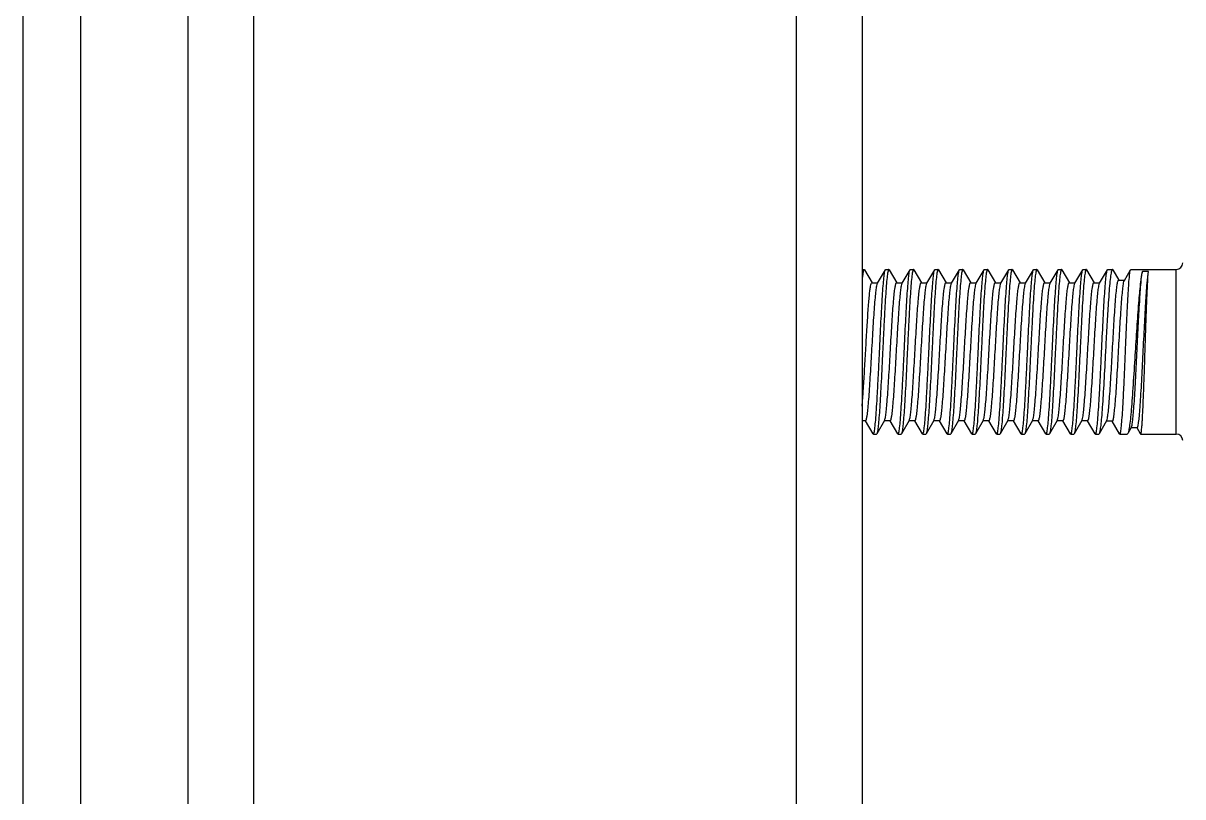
# Model space of a CAD drawing. Extents: x 27938 to 650306, y -92720 to 1524912.
# Drawn here: x 317542 to 318119, y 832336 to 832720 of the extents above; entities that cross this region are included whole.
import ezdxf

# ---------------------------------------------------------------- set-up
doc = ezdxf.new("R2010")
doc.units = 0
doc.header["$LTSCALE"] = 1000
doc.header["$MEASUREMENT"] = 0

msp = doc.modelspace()

# ---------------------------------------------------------------- linework, layer by layer
for p, q in [((317542.22, 830334.12), (317542.22, 833076.19)), ((317570.84, 830692.17), (317570.84, 832955.31)), ((317624, 832802.45), (317624, 830087.54)), ((317656.71, 832802.45), (317656.71, 830087.54)), ((317926.57, 832802.45), (317926.57, 830087.54)), ((317959.28, 832802.45), (317959.28, 830087.54)), ((317959.28, 832598.02), (317960.3, 832598.02)), ((317960.46, 832597.88), (317960.3, 832598.02)), ((317960.46, 832597.88), (317964.22, 832591.39)), ((317967, 832591.23), (317970.87, 832597.88)), ((317970.87, 832597.88), (317971.03, 832598.02)), ((317971.03, 832598.02), (317972.57, 832598.02)), ((317972.73, 832597.88), (317972.57, 832598.02)), ((317972.73, 832597.88), (317976.49, 832591.39)), ((317979.27, 832591.23), (317983.14, 832597.88)), ((317983.14, 832597.88), (317983.3, 832598.02)), ((317983.3, 832598.02), (317984.83, 832598.02)), ((317984.99, 832597.88), (317984.83, 832598.02)), ((317984.99, 832597.88), (317988.75, 832591.39)), ((317991.53, 832591.23), (317995.4, 832597.88)), ((317995.4, 832597.88), (317995.56, 832598.02)), ((317995.56, 832598.02), (317997.1, 832598.02)), ((317997.26, 832597.88), (317997.1, 832598.02)), ((317997.26, 832597.88), (318001.02, 832591.39)), ((318003.8, 832591.23), (318007.67, 832597.88)), ((318007.67, 832597.88), (318007.83, 832598.02)), ((318007.83, 832598.02), (318009.37, 832598.02)), ((318009.53, 832597.88), (318009.37, 832598.02)), ((318009.53, 832597.88), (318013.29, 832591.39)), ((318016.06, 832591.23), (318019.93, 832597.88)), ((318019.93, 832597.88), (318020.1, 832598.02)), ((318020.1, 832598.02), (318021.63, 832598.02)), ((318021.79, 832597.88), (318025.55, 832591.39)), ((318028.33, 832591.23), (318032.2, 832597.88)), ((318032.2, 832597.88), (318032.36, 832598.02)), ((318032.36, 832598.02), (318033.9, 832598.02)), ((318034.06, 832597.88), (318033.9, 832598.02)), ((318034.06, 832597.88), (318037.82, 832591.39)), ((318040.6, 832591.23), (318044.47, 832597.88)), ((318044.47, 832597.88), (318044.63, 832598.02)), ((318044.63, 832598.02), (318046.16, 832598.02)), ((318046.33, 832597.88), (318046.16, 832598.02)), ((318046.33, 832597.88), (318050.08, 832591.39)), ((318052.86, 832591.23), (318056.73, 832597.88)), ((318056.73, 832597.88), (318056.89, 832598.02)), ((318056.89, 832598.02), (318058.43, 832598.02)), ((318058.59, 832597.88), (318058.43, 832598.02)), ((318058.59, 832597.88), (318062.35, 832591.39)), ((318065.13, 832591.23), (318069, 832597.88)), ((318069, 832597.88), (318069.16, 832598.02)), ((318069.16, 832598.02), (318070.7, 832598.02)), ((318070.86, 832597.88), (318074.62, 832591.39)), ((318077.4, 832591.23), (318081.27, 832597.88)), ((318081.27, 832597.88), (318081.43, 832598.02)), ((318081.43, 832598.02), (318083.75, 832598.02)), ((318083.96, 832597.83), (318083.75, 832598.02)), ((318083.96, 832597.83), (318086.91, 832592.76)), ((318089.7, 832592.6), (318092.79, 832597.92)), ((318092.79, 832597.92), (318092.9, 832598.02)), ((318092.9, 832598.02), (318115.47, 832598.02)), ((318101.7, 832597.08), (318098.63, 832597.08)), ((318115.47, 832516.24), (318115.47, 832598.02)), ((317964.12, 832591.39), (317967.1, 832591.39)), ((317976.39, 832591.39), (317979.36, 832591.39)), ((317988.66, 832591.39), (317991.63, 832591.39)), ((318000.92, 832591.39), (318003.89, 832591.39)), ((318013.19, 832591.39), (318016.16, 832591.39)), ((318025.46, 832591.39), (318028.43, 832591.39)), ((318037.72, 832591.39), (318040.69, 832591.39)), ((318049.99, 832591.39), (318052.96, 832591.39)), ((318062.25, 832591.39), (318065.23, 832591.39)), ((318074.52, 832591.39), (318077.49, 832591.39)), ((318086.82, 832592.76), (318089.79, 832592.76)), ((317961.06, 832522.86), (317959.28, 832522.86)), ((317964.74, 832516.38), (317960.96, 832522.86)), ((317970.45, 832523.03), (317966.59, 832516.38)), ((317973.32, 832522.86), (317970.35, 832522.86)), ((317970.45, 832523.03), (317970.55, 832523.25)), ((317977, 832516.38), (317973.23, 832522.86)), ((317982.72, 832523.03), (317978.86, 832516.38)), ((317985.59, 832522.86), (317982.62, 832522.86)), ((317982.72, 832523.03), (317982.81, 832523.24)), ((317989.27, 832516.38), (317985.49, 832522.86)), ((317994.98, 832523.03), (317991.13, 832516.38)), ((317997.86, 832522.86), (317994.89, 832522.86)), ((317994.98, 832523.03), (317995.08, 832523.23)), ((318001.54, 832516.38), (317997.76, 832522.86)), ((318007.25, 832523.03), (318003.39, 832516.38)), ((318010.12, 832522.86), (318007.15, 832522.86)), ((318007.25, 832523.03), (318007.34, 832523.22)), ((318013.8, 832516.38), (318010.03, 832522.86)), ((318019.51, 832523.03), (318015.66, 832516.38)), ((318022.39, 832522.86), (318019.42, 832522.86)), ((318019.51, 832523.03), (318019.6, 832523.22)), ((318026.07, 832516.38), (318022.29, 832522.86)), ((318031.78, 832523.03), (318027.93, 832516.38)), ((318034.66, 832522.86), (318031.68, 832522.86)), ((318031.78, 832523.03), (318031.86, 832523.21)), ((318038.33, 832516.38), (318034.56, 832522.86)), ((318044.05, 832523.03), (318040.19, 832516.38)), ((318046.92, 832522.86), (318043.95, 832522.86)), ((318044.05, 832523.03), (318044.13, 832523.2)), ((318050.6, 832516.38), (318046.83, 832522.86)), ((318056.31, 832523.03), (318052.46, 832516.38)), ((318059.19, 832522.86), (318056.22, 832522.86)), ((318056.31, 832523.03), (318056.39, 832523.19)), ((318062.87, 832516.38), (318059.09, 832522.86)), ((318068.58, 832523.03), (318064.72, 832516.38)), ((318071.45, 832522.86), (318068.48, 832522.86)), ((318068.58, 832523.03), (318068.65, 832523.18)), ((318075.13, 832516.38), (318071.36, 832522.86)), ((318080.86, 832522.8), (318077.14, 832516.4)), ((318083.73, 832522.63), (318080.76, 832522.63)), ((318087.28, 832516.36), (318083.64, 832522.63)), ((318093.14, 832519.48), (318091.38, 832516.46)), ((318096.03, 832519.33), (318093.05, 832519.33)), ((318097.7, 832516.32), (318095.97, 832519.29)), ((317964.74, 832516.38), (317964.9, 832516.24)), ((317964.9, 832516.24), (317966.43, 832516.24)), ((317966.59, 832516.38), (317966.43, 832516.24)), ((317977, 832516.38), (317977.16, 832516.24)), ((317977.16, 832516.24), (317978.7, 832516.24)), ((317978.86, 832516.38), (317978.7, 832516.24)), ((317989.27, 832516.38), (317989.43, 832516.24)), ((317989.43, 832516.24), (317990.97, 832516.24)), ((317991.13, 832516.38), (317990.97, 832516.24)), ((318001.54, 832516.38), (318001.7, 832516.24)), ((318001.7, 832516.24), (318003.23, 832516.24)), ((318003.39, 832516.38), (318003.23, 832516.24)), ((318013.8, 832516.38), (318013.96, 832516.24)), ((318013.96, 832516.24), (318015.5, 832516.24)), ((318015.66, 832516.38), (318015.5, 832516.24)), ((318026.07, 832516.38), (318026.23, 832516.24)), ((318026.23, 832516.24), (318027.76, 832516.24)), ((318027.93, 832516.38), (318027.76, 832516.24)), ((318038.33, 832516.38), (318038.49, 832516.24)), ((318038.49, 832516.24), (318040.03, 832516.24)), ((318040.19, 832516.38), (318040.03, 832516.24)), ((318050.6, 832516.38), (318050.76, 832516.24)), ((318050.76, 832516.24), (318052.3, 832516.24)), ((318052.46, 832516.38), (318052.3, 832516.24)), ((318062.87, 832516.38), (318063.03, 832516.24)), ((318063.03, 832516.24), (318064.56, 832516.24)), ((318064.72, 832516.38), (318064.56, 832516.24)), ((318075.13, 832516.38), (318075.29, 832516.24)), ((318075.29, 832516.24), (318076.96, 832516.24)), ((318077.14, 832516.4), (318076.96, 832516.24)), ((318087.28, 832516.36), (318087.43, 832516.24)), ((318087.43, 832516.24), (318091.13, 832516.24)), ((318091.38, 832516.46), (318091.13, 832516.24)), ((318097.7, 832516.32), (318097.78, 832516.24)), ((318097.78, 832516.24), (318115.47, 832516.24))]:
    msp.add_line(p, q)
for centre, start, end in [((318115.47, 832601.29), 270, 0), ((318115.47, 832512.97), 0, 90)]:
    msp.add_arc(centre, 3.27, start, end)
for points, knots in [([(317960.3, 832598.02), (317960.16, 832598.02), (317959.95, 832597.38), (317959.74, 832596.46), (317959.49, 832594.66), (317959.35, 832593.32), (317959.28, 832592.53)], [0, 0, 0, 0, 0.077049, 0.268055, 0.577055, 1, 1, 1, 1]), ([(317967.96, 832557.13), (317968.2, 832562.08), (317968.54, 832569.31), (317969.03, 832578.54), (317969.38, 832584.51), (317969.74, 832589.53), (317970.06, 832593.47), (317970.44, 832596.09), (317970.64, 832597.48), (317970.87, 832597.88)], [0, 0, 0, 0, 0.364023, 0.530311, 0.678342, 0.803036, 0.90014, 0.966414, 1, 1, 1, 1]), ([(317972.57, 832598.02), (317972.47, 832598.02), (317972.29, 832597.69), (317972.15, 832597.13), (317971.96, 832596.13), (317971.69, 832594.11), (317971.36, 832590.69), (317971, 832585.67), (317970.63, 832579.55), (317970.25, 832572.58), (317969.88, 832565), (317969.63, 832559.79), (317969.5, 832557.13)], [0, 0, 0, 0, 0.006679, 0.021742, 0.04591, 0.079126, 0.171519, 0.295578, 0.446611, 0.618856, 0.8057, 1, 1, 1, 1]), ([(317980.23, 832557.13), (317980.47, 832562.08), (317980.81, 832569.31), (317981.3, 832578.54), (317981.65, 832584.51), (317982.01, 832589.53), (317982.33, 832593.47), (317982.71, 832596.09), (317982.91, 832597.48), (317983.14, 832597.88)], [0, 0, 0, 0, 0.364021, 0.530313, 0.678345, 0.803036, 0.900138, 0.966413, 1, 1, 1, 1]), ([(317984.83, 832598.02), (317984.74, 832598.02), (317984.56, 832597.69), (317984.42, 832597.13), (317984.22, 832596.13), (317983.96, 832594.11), (317983.63, 832590.69), (317983.26, 832585.68), (317982.89, 832579.56), (317982.52, 832572.58), (317982.14, 832565), (317981.89, 832559.79), (317981.77, 832557.13)], [0, 0, 0, 0, 0.006669, 0.021718, 0.045876, 0.079084, 0.171468, 0.295521, 0.446556, 0.618814, 0.805682, 1, 1, 1, 1]), ([(317992.5, 832557.13), (317992.73, 832562.08), (317993.08, 832569.31), (317993.57, 832578.54), (317993.92, 832584.51), (317994.28, 832589.53), (317994.59, 832593.47), (317994.97, 832596.09), (317995.17, 832597.48), (317995.4, 832597.88)], [0, 0, 0, 0, 0.364026, 0.530319, 0.678348, 0.803035, 0.900137, 0.966414, 1, 1, 1, 1]), ([(317997.1, 832598.02), (317997.01, 832598.02), (317996.83, 832597.68), (317996.68, 832597.13), (317996.49, 832596.12), (317996.22, 832594.11), (317995.89, 832590.69), (317995.53, 832585.67), (317995.16, 832579.55), (317994.78, 832572.58), (317994.41, 832565), (317994.16, 832559.79), (317994.03, 832557.13)], [0, 0, 0, 0, 0.00669, 0.021765, 0.045943, 0.079167, 0.171572, 0.295635, 0.446661, 0.618889, 0.805716, 1, 1, 1, 1]), ([(318004.76, 832557.13), (318005, 832562.08), (318005.34, 832569.31), (318005.83, 832578.54), (318006.18, 832584.51), (318006.54, 832589.53), (318006.86, 832593.47), (318007.24, 832596.09), (318007.44, 832597.48), (318007.67, 832597.88)], [0, 0, 0, 0, 0.364024, 0.530311, 0.678342, 0.803035, 0.900139, 0.966414, 1, 1, 1, 1]), ([(318009.37, 832598.02), (318009.27, 832598.02), (318009.09, 832597.69), (318008.95, 832597.13), (318008.76, 832596.13), (318008.49, 832594.11), (318008.16, 832590.69), (318007.8, 832585.68), (318007.42, 832579.56), (318007.05, 832572.58), (318006.67, 832565), (318006.43, 832559.79), (318006.3, 832557.13)], [0, 0, 0, 0, 0.006677, 0.021735, 0.045901, 0.079116, 0.171512, 0.295573, 0.4466, 0.618843, 0.805694, 1, 1, 1, 1]), ([(318017.03, 832557.13), (318017.27, 832562.08), (318017.61, 832569.31), (318018.1, 832578.54), (318018.45, 832584.51), (318018.81, 832589.53), (318019.13, 832593.47), (318019.51, 832596.09), (318019.7, 832597.48), (318019.93, 832597.88)], [0, 0, 0, 0, 0.364026, 0.530313, 0.678337, 0.803029, 0.900137, 0.966414, 1, 1, 1, 1]), ([(318021.63, 832598.02), (318021.54, 832598.02), (318021.36, 832597.68), (318021.22, 832597.13), (318021.02, 832596.12), (318020.75, 832594.11), (318020.43, 832590.69), (318020.06, 832585.67), (318019.69, 832579.55), (318019.32, 832572.57), (318018.94, 832565), (318018.69, 832559.79), (318018.56, 832557.13)], [0, 0, 0, 0, 0.006697, 0.021777, 0.045962, 0.079191, 0.171605, 0.29567, 0.44669, 0.618909, 0.805726, 1, 1, 1, 1]), ([(318021.79, 832597.88), (318021.77, 832597.92), (318021.73, 832597.98), (318021.66, 832598.02), (318021.63, 832598.02)], [0, 0, 0, 0, 0.600612, 1, 1, 1, 1]), ([(318029.29, 832557.13), (318029.53, 832562.08), (318029.87, 832569.31), (318030.36, 832578.54), (318030.72, 832584.51), (318031.08, 832589.53), (318031.39, 832593.47), (318031.77, 832596.09), (318031.97, 832597.48), (318032.2, 832597.88)], [0, 0, 0, 0, 0.364026, 0.530312, 0.67834, 0.803034, 0.90014, 0.966415, 1, 1, 1, 1]), ([(318033.9, 832598.02), (318033.81, 832598.02), (318033.63, 832597.69), (318033.48, 832597.13), (318033.29, 832596.13), (318033.02, 832594.11), (318032.69, 832590.69), (318032.33, 832585.67), (318031.96, 832579.55), (318031.58, 832572.58), (318031.21, 832565), (318030.96, 832559.79), (318030.83, 832557.13)], [0, 0, 0, 0, 0.006686, 0.021757, 0.045931, 0.079152, 0.171553, 0.295615, 0.446644, 0.618879, 0.805711, 1, 1, 1, 1]), ([(318041.56, 832557.13), (318041.8, 832562.08), (318042.14, 832569.31), (318042.63, 832578.54), (318042.98, 832584.51), (318043.34, 832589.53), (318043.66, 832593.47), (318044.04, 832596.09), (318044.24, 832597.48), (318044.47, 832597.88)], [0, 0, 0, 0, 0.364021, 0.530311, 0.678343, 0.803036, 0.90014, 0.966414, 1, 1, 1, 1]), ([(318046.16, 832598.02), (318046.07, 832598.02), (318045.89, 832597.69), (318045.75, 832597.13), (318045.56, 832596.13), (318045.29, 832594.11), (318044.96, 832590.69), (318044.59, 832585.68), (318044.22, 832579.56), (318043.85, 832572.58), (318043.47, 832565), (318043.22, 832559.79), (318043.1, 832557.13)], [0, 0, 0, 0, 0.006676, 0.021736, 0.045901, 0.079115, 0.171505, 0.295563, 0.446596, 0.618846, 0.805696, 1, 1, 1, 1]), ([(318053.83, 832557.13), (318054.06, 832562.08), (318054.41, 832569.31), (318054.9, 832578.54), (318055.25, 832584.51), (318055.61, 832589.53), (318055.93, 832593.47), (318056.3, 832596.09), (318056.5, 832597.48), (318056.73, 832597.88)], [0, 0, 0, 0, 0.364021, 0.530314, 0.678346, 0.803036, 0.900137, 0.966413, 1, 1, 1, 1]), ([(318058.43, 832598.02), (318058.34, 832598.02), (318058.16, 832597.69), (318058.02, 832597.13), (318057.82, 832596.13), (318057.55, 832594.11), (318057.23, 832590.69), (318056.86, 832585.68), (318056.49, 832579.56), (318056.12, 832572.58), (318055.74, 832565), (318055.49, 832559.79), (318055.36, 832557.13)], [0, 0, 0, 0, 0.006669, 0.021718, 0.045876, 0.079084, 0.171468, 0.295522, 0.446557, 0.618815, 0.805682, 1, 1, 1, 1]), ([(318066.09, 832557.13), (318066.33, 832562.08), (318066.67, 832569.31), (318067.16, 832578.54), (318067.51, 832584.51), (318067.87, 832589.53), (318068.19, 832593.47), (318068.57, 832596.09), (318068.77, 832597.48), (318069, 832597.88)], [0, 0, 0, 0, 0.364026, 0.530319, 0.678348, 0.803035, 0.900137, 0.966414, 1, 1, 1, 1]), ([(318070.7, 832598.02), (318070.6, 832598.02), (318070.42, 832597.69), (318070.28, 832597.13), (318070.09, 832596.13), (318069.82, 832594.11), (318069.49, 832590.69), (318069.13, 832585.67), (318068.76, 832579.55), (318068.38, 832572.58), (318068.01, 832565), (318067.76, 832559.79), (318067.63, 832557.13)], [0, 0, 0, 0, 0.006688, 0.021753, 0.045929, 0.079148, 0.171548, 0.29561, 0.446639, 0.618873, 0.805706, 1, 1, 1, 1]), ([(318070.86, 832597.88), (318070.84, 832597.91), (318070.8, 832597.98), (318070.73, 832598.02), (318070.7, 832598.02)], [0, 0, 0, 0, 0.600476, 1, 1, 1, 1]), ([(318078.36, 832557.13), (318078.6, 832562.08), (318078.94, 832569.31), (318079.43, 832578.54), (318079.78, 832584.51), (318080.14, 832589.53), (318080.46, 832593.47), (318080.84, 832596.09), (318081.04, 832597.48), (318081.27, 832597.88)], [0, 0, 0, 0, 0.364024, 0.530312, 0.678343, 0.803036, 0.90014, 0.966414, 1, 1, 1, 1]), ([(318083.75, 832598.02), (318083.65, 832598.02), (318083.44, 832597.7), (318083.27, 832597.13), (318083.05, 832596.13), (318082.74, 832594.11), (318082.37, 832590.69), (318081.96, 832585.67), (318081.54, 832579.55), (318081.12, 832572.58), (318080.7, 832565), (318080.43, 832559.79), (318080.29, 832557.13)], [0, 0, 0, 0, 0.007187, 0.022465, 0.046744, 0.080015, 0.172417, 0.296393, 0.447275, 0.619318, 0.805937, 1, 1, 1, 1]), ([(318090.23, 832557.13), (318090.45, 832562.12), (318090.75, 832569.4), (318091.19, 832578.69), (318091.5, 832584.69), (318091.82, 832589.71), (318092.08, 832593.62), (318092.43, 832596.19), (318092.57, 832597.55), (318092.79, 832597.92)], [0, 0, 0, 0, 0.366748, 0.534004, 0.682559, 0.80722, 0.903651, 0.968552, 1, 1, 1, 1]), ([(318093.14, 832519.48), (318093.35, 832519.85), (318093.56, 832521.12), (318093.92, 832523.51), (318094.24, 832527.05), (318094.58, 832531.55), (318094.92, 832536.91), (318095.39, 832545.2), (318095.94, 832556.25), (318096.59, 832569.36), (318097.21, 832581.16), (318097.85, 832590.24), (318098.28, 832595.25), (318098.63, 832597.08)], [0, 0, 0, 0, 0.016498, 0.048153, 0.094091, 0.152829, 0.222461, 0.300749, 0.473185, 0.64885, 0.806645, 0.928205, 1, 1, 1, 1]), ([(318098.63, 832597.08), (318098.43, 832596.41), (318098.1, 832594.69), (318097.44, 832589.93), (318096.73, 832581.81), (318095.89, 832570.22), (318095.36, 832561.66), (318095.07, 832557.13)], [0, 0, 0, 0, 0.052104, 0.130854, 0.359409, 0.660459, 1, 1, 1, 1]), ([(318096.03, 832519.33), (318096.11, 832519.33), (318096.29, 832519.6), (318096.43, 832520.09), (318096.61, 832520.93), (318096.87, 832522.65), (318097.18, 832525.55), (318097.52, 832529.82), (318097.88, 832535.04), (318098.23, 832541.04), (318098.58, 832547.61), (318099.04, 832556.87), (318099.6, 832568.17), (318100.23, 832580.45), (318100.9, 832589.93), (318101.33, 832595.17), (318101.7, 832597.08)], [0, 0, 0, 0, 0.003181, 0.009997, 0.020842, 0.035708, 0.077022, 0.132568, 0.200428, 0.278278, 0.363482, 0.453195, 0.634322, 0.798504, 0.925407, 1, 1, 1, 1]), ([(318099.97, 832557.13), (318100.12, 832561.66), (318100.4, 832570.21), (318100.79, 832581.81), (318101.21, 832590.59), (318101.46, 832595.37), (318101.7, 832597.08)], [0, 0, 0, 0, 0.340216, 0.641739, 0.870295, 1, 1, 1, 1]), ([(317959.28, 832530.04), (317959.52, 832532.6), (317959.94, 832538.35), (317960.52, 832547.6), (317961.09, 832557.76), (317961.67, 832567.86), (317962.17, 832575.8), (317962.59, 832581.39), (317962.88, 832584.79), (317963.17, 832587.48), (317963.46, 832589.57), (317963.7, 832590.64), (317963.95, 832591.39), (317964.12, 832591.39)], [0, 0, 0, 0, 0.125273, 0.280526, 0.451, 0.620464, 0.772784, 0.837888, 0.893492, 0.938284, 0.971239, 0.991709, 1, 1, 1, 1]), ([(317961.06, 832522.86), (317961.14, 832522.86), (317961.32, 832523.1), (317961.56, 832523.89), (317961.89, 832525.7), (317962.22, 832528.63), (317962.58, 832532.61), (317962.94, 832537.47), (317963.3, 832543.03), (317963.67, 832549.11), (317964.15, 832557.58), (317964.62, 832565.98), (317965.12, 832574), (317965.48, 832579.25), (317965.85, 832583.69), (317966.18, 832587.2), (317966.55, 832589.58), (317966.78, 832590.85), (317967, 832591.23)], [0, 0, 0, 0, 0.003516, 0.010771, 0.037949, 0.081609, 0.140308, 0.211978, 0.294061, 0.383613, 0.477416, 0.664254, 0.750571, 0.827952, 0.893624, 0.945254, 0.981055, 1, 1, 1, 1]), ([(317970.55, 832523.25), (317970.74, 832523.74), (317970.99, 832525.16), (317971.34, 832527.8), (317971.68, 832531.47), (317972.19, 832537.99), (317972.78, 832547.5), (317973.35, 832557.58), (317973.83, 832565.9), (317974.18, 832571.83), (317974.54, 832577.25), (317974.89, 832581.96), (317975.25, 832585.82), (317975.58, 832588.65), (317975.9, 832590.4), (317976.14, 832591.16), (317976.31, 832591.39), (317976.39, 832591.39)], [0, 0, 0, 0, 0.023139, 0.062463, 0.116774, 0.184236, 0.348936, 0.533941, 0.62611, 0.713772, 0.793885, 0.863675, 0.920735, 0.963127, 0.989505, 0.996557, 1, 1, 1, 1]), ([(317973.32, 832522.86), (317973.4, 832522.86), (317973.58, 832523.1), (317973.83, 832523.89), (317974.15, 832525.7), (317974.49, 832528.63), (317974.85, 832532.61), (317975.2, 832537.47), (317975.57, 832543.03), (317975.93, 832549.11), (317976.42, 832557.58), (317976.89, 832565.98), (317977.39, 832574), (317977.75, 832579.25), (317978.11, 832583.69), (317978.45, 832587.2), (317978.82, 832589.58), (317979.05, 832590.85), (317979.27, 832591.23)], [0, 0, 0, 0, 0.003516, 0.010771, 0.037949, 0.081609, 0.140308, 0.211978, 0.294061, 0.383613, 0.477416, 0.664254, 0.750571, 0.827952, 0.893624, 0.945254, 0.981055, 1, 1, 1, 1]), ([(317982.81, 832523.24), (317983, 832523.73), (317983.25, 832525.14), (317983.6, 832527.77), (317983.95, 832531.44), (317984.45, 832537.96), (317985.04, 832547.47), (317985.61, 832557.55), (317986.09, 832565.88), (317986.45, 832571.81), (317986.81, 832577.23), (317987.16, 832581.95), (317987.51, 832585.81), (317987.84, 832588.65), (317988.16, 832590.4), (317988.4, 832591.16), (317988.58, 832591.39), (317988.66, 832591.39)], [0, 0, 0, 0, 0.023, 0.06221, 0.116433, 0.183837, 0.348506, 0.533571, 0.625793, 0.713517, 0.793694, 0.863545, 0.920659, 0.963092, 0.989496, 0.996554, 1, 1, 1, 1]), ([(317985.59, 832522.86), (317985.67, 832522.86), (317985.85, 832523.1), (317986.09, 832523.89), (317986.42, 832525.7), (317986.75, 832528.63), (317987.11, 832532.61), (317987.47, 832537.47), (317987.83, 832543.03), (317988.2, 832549.11), (317988.68, 832557.58), (317989.16, 832565.98), (317989.66, 832574), (317990.02, 832579.25), (317990.38, 832583.69), (317990.71, 832587.2), (317991.09, 832589.58), (317991.31, 832590.85), (317991.53, 832591.23)], [0, 0, 0, 0, 0.003516, 0.010771, 0.037949, 0.081609, 0.140308, 0.211978, 0.294061, 0.383613, 0.477416, 0.664254, 0.750571, 0.827952, 0.893624, 0.945254, 0.981055, 1, 1, 1, 1]), ([(317995.08, 832523.23), (317995.27, 832523.72), (317995.52, 832525.13), (317995.87, 832527.75), (317996.21, 832531.41), (317996.72, 832537.92), (317997.31, 832547.44), (317997.88, 832557.52), (317998.36, 832565.85), (317998.71, 832571.79), (317999.07, 832577.22), (317999.42, 832581.94), (317999.78, 832585.81), (318000.11, 832588.64), (318000.43, 832590.4), (318000.67, 832591.16), (318000.84, 832591.39), (318000.92, 832591.39)], [0, 0, 0, 0, 0.022862, 0.061956, 0.116091, 0.183437, 0.348074, 0.5332, 0.625476, 0.713261, 0.793503, 0.863416, 0.920583, 0.963057, 0.989487, 0.996552, 1, 1, 1, 1]), ([(317997.86, 832522.86), (317997.94, 832522.86), (317998.12, 832523.1), (317998.36, 832523.89), (317998.68, 832525.7), (317999.02, 832528.63), (317999.38, 832532.61), (317999.74, 832537.47), (318000.1, 832543.03), (318000.46, 832549.11), (318000.95, 832557.58), (318001.42, 832565.98), (318001.92, 832574), (318002.28, 832579.25), (318002.65, 832583.69), (318002.98, 832587.2), (318003.35, 832589.58), (318003.58, 832590.85), (318003.8, 832591.23)], [0, 0, 0, 0, 0.003516, 0.010771, 0.037949, 0.081609, 0.140308, 0.211978, 0.294061, 0.383613, 0.477416, 0.664254, 0.750571, 0.827952, 0.893624, 0.945254, 0.981055, 1, 1, 1, 1]), ([(318007.34, 832523.22), (318007.53, 832523.71), (318007.78, 832525.11), (318008.13, 832527.72), (318008.47, 832531.37), (318008.98, 832537.89), (318009.57, 832547.4), (318010.14, 832557.49), (318010.62, 832565.83), (318010.98, 832571.77), (318011.34, 832577.2), (318011.69, 832581.93), (318012.04, 832585.8), (318012.37, 832588.64), (318012.69, 832590.39), (318012.93, 832591.16), (318013.11, 832591.39), (318013.19, 832591.39)], [0, 0, 0, 0, 0.022723, 0.061701, 0.115749, 0.183037, 0.347642, 0.532829, 0.625158, 0.713005, 0.793312, 0.863286, 0.920506, 0.963022, 0.989478, 0.99655, 1, 1, 1, 1]), ([(318010.12, 832522.86), (318010.2, 832522.86), (318010.38, 832523.1), (318010.62, 832523.89), (318010.95, 832525.7), (318011.29, 832528.63), (318011.65, 832532.61), (318012, 832537.47), (318012.37, 832543.03), (318012.73, 832549.11), (318013.22, 832557.58), (318013.69, 832565.98), (318014.19, 832574), (318014.55, 832579.25), (318014.91, 832583.69), (318015.25, 832587.2), (318015.62, 832589.58), (318015.85, 832590.85), (318016.06, 832591.23)], [0, 0, 0, 0, 0.003516, 0.010771, 0.037949, 0.081609, 0.140308, 0.211978, 0.294061, 0.383613, 0.477416, 0.664254, 0.750571, 0.827952, 0.893624, 0.945254, 0.981055, 1, 1, 1, 1]), ([(318019.6, 832523.22), (318019.79, 832523.69), (318020.04, 832525.09), (318020.4, 832527.7), (318020.74, 832531.34), (318021.25, 832537.85), (318021.84, 832547.37), (318022.41, 832557.46), (318022.89, 832565.8), (318023.24, 832571.75), (318023.6, 832577.19), (318023.96, 832581.92), (318024.31, 832585.79), (318024.64, 832588.64), (318024.96, 832590.39), (318025.2, 832591.16), (318025.38, 832591.39), (318025.46, 832591.39)], [0, 0, 0, 0, 0.022584, 0.061447, 0.115407, 0.182636, 0.34721, 0.532457, 0.62484, 0.712749, 0.79312, 0.863155, 0.920429, 0.962986, 0.989469, 0.996548, 1, 1, 1, 1]), ([(318022.39, 832522.86), (318022.47, 832522.86), (318022.65, 832523.1), (318022.89, 832523.89), (318023.22, 832525.7), (318023.55, 832528.63), (318023.91, 832532.61), (318024.27, 832537.47), (318024.63, 832543.03), (318025, 832549.11), (318025.48, 832557.58), (318025.96, 832565.98), (318026.45, 832574), (318026.81, 832579.25), (318027.18, 832583.69), (318027.51, 832587.2), (318027.89, 832589.58), (318028.11, 832590.85), (318028.33, 832591.23)], [0, 0, 0, 0, 0.003516, 0.010772, 0.037949, 0.081609, 0.140308, 0.211978, 0.294061, 0.383612, 0.477416, 0.664254, 0.750571, 0.827952, 0.893624, 0.945254, 0.981055, 1, 1, 1, 1]), ([(318031.86, 832523.21), (318032.06, 832523.68), (318032.31, 832525.07), (318032.66, 832527.67), (318033, 832531.31), (318033.51, 832537.82), (318034.1, 832547.34), (318034.67, 832557.43), (318035.15, 832565.78), (318035.51, 832571.73), (318035.87, 832577.17), (318036.22, 832581.91), (318036.58, 832585.79), (318036.91, 832588.63), (318037.23, 832590.39), (318037.47, 832591.16), (318037.64, 832591.39), (318037.72, 832591.39)], [0, 0, 0, 0, 0.022445, 0.061192, 0.115065, 0.182235, 0.346776, 0.532084, 0.624521, 0.712492, 0.792928, 0.863025, 0.920353, 0.962951, 0.98946, 0.996545, 1, 1, 1, 1]), ([(318034.66, 832522.86), (318034.74, 832522.86), (318034.91, 832523.1), (318035.16, 832523.89), (318035.48, 832525.7), (318035.82, 832528.63), (318036.18, 832532.61), (318036.54, 832537.47), (318036.9, 832543.03), (318037.26, 832549.11), (318037.75, 832557.58), (318038.22, 832565.98), (318038.72, 832574), (318039.08, 832579.25), (318039.45, 832583.69), (318039.78, 832587.2), (318040.15, 832589.58), (318040.38, 832590.85), (318040.6, 832591.23)], [0, 0, 0, 0, 0.003516, 0.010772, 0.037949, 0.081609, 0.140308, 0.211978, 0.294061, 0.383612, 0.477416, 0.664253, 0.750571, 0.827952, 0.893624, 0.945254, 0.981055, 1, 1, 1, 1]), ([(318044.13, 832523.2), (318044.32, 832523.67), (318044.57, 832525.06), (318044.92, 832527.65), (318045.26, 832531.28), (318045.77, 832537.79), (318046.36, 832547.3), (318046.94, 832557.4), (318047.42, 832565.75), (318047.77, 832571.71), (318048.13, 832577.16), (318048.49, 832581.9), (318048.84, 832585.78), (318049.17, 832588.63), (318049.49, 832590.39), (318049.73, 832591.16), (318049.91, 832591.39), (318049.99, 832591.39)], [0, 0, 0, 0, 0.022306, 0.060937, 0.114721, 0.181834, 0.346342, 0.531711, 0.624202, 0.712235, 0.792736, 0.862894, 0.920276, 0.962916, 0.98945, 0.996543, 1, 1, 1, 1]), ([(318046.92, 832522.86), (318047, 832522.86), (318047.18, 832523.1), (318047.42, 832523.89), (318047.75, 832525.7), (318048.08, 832528.63), (318048.44, 832532.61), (318048.8, 832537.47), (318049.17, 832543.03), (318049.53, 832549.11), (318050.02, 832557.58), (318050.49, 832565.98), (318050.99, 832574), (318051.35, 832579.25), (318051.71, 832583.69), (318052.05, 832587.2), (318052.42, 832589.58), (318052.65, 832590.85), (318052.86, 832591.23)], [0, 0, 0, 0, 0.003515, 0.010772, 0.037949, 0.081609, 0.140308, 0.211978, 0.294061, 0.383612, 0.477415, 0.664253, 0.750571, 0.827952, 0.893624, 0.945254, 0.981055, 1, 1, 1, 1]), ([(318056.39, 832523.19), (318056.58, 832523.66), (318056.83, 832525.04), (318057.19, 832527.62), (318057.53, 832531.25), (318058.04, 832537.75), (318058.63, 832547.27), (318059.2, 832557.37), (318059.68, 832565.73), (318060.04, 832571.69), (318060.4, 832577.14), (318060.75, 832581.88), (318061.11, 832585.77), (318061.44, 832588.63), (318061.76, 832590.39), (318062, 832591.16), (318062.18, 832591.39), (318062.25, 832591.39)], [0, 0, 0, 0, 0.022167, 0.060682, 0.114378, 0.181432, 0.345908, 0.531337, 0.623882, 0.711978, 0.792543, 0.862763, 0.920199, 0.962881, 0.989441, 0.996541, 1, 1, 1, 1]), ([(318059.19, 832522.86), (318059.27, 832522.86), (318059.45, 832523.1), (318059.69, 832523.89), (318060.02, 832525.7), (318060.35, 832528.63), (318060.71, 832532.61), (318061.07, 832537.47), (318061.43, 832543.03), (318061.8, 832549.11), (318062.28, 832557.58), (318062.76, 832565.98), (318063.25, 832574), (318063.61, 832579.25), (318063.98, 832583.69), (318064.31, 832587.2), (318064.68, 832589.58), (318064.91, 832590.85), (318065.13, 832591.23)], [0, 0, 0, 0, 0.003515, 0.010772, 0.037949, 0.081609, 0.140308, 0.211978, 0.294061, 0.383612, 0.477415, 0.664253, 0.750571, 0.827952, 0.893624, 0.945254, 0.981055, 1, 1, 1, 1]), ([(318068.65, 832523.18), (318068.85, 832523.65), (318069.09, 832525.02), (318069.45, 832527.6), (318069.79, 832531.22), (318070.3, 832537.72), (318070.89, 832547.24), (318071.46, 832557.34), (318071.95, 832565.7), (318072.3, 832571.67), (318072.66, 832577.13), (318073.02, 832581.87), (318073.37, 832585.77), (318073.7, 832588.62), (318074.03, 832590.39), (318074.26, 832591.16), (318074.44, 832591.39), (318074.52, 832591.39)], [0, 0, 0, 0, 0.022028, 0.060426, 0.114034, 0.181029, 0.345472, 0.530963, 0.623561, 0.71172, 0.79235, 0.862632, 0.920122, 0.962845, 0.989432, 0.996538, 1, 1, 1, 1]), ([(318071.45, 832522.86), (318071.53, 832522.86), (318071.71, 832523.1), (318071.96, 832523.89), (318072.28, 832525.7), (318072.62, 832528.63), (318072.98, 832532.61), (318073.34, 832537.47), (318073.7, 832543.03), (318074.06, 832549.11), (318074.55, 832557.58), (318075.02, 832565.98), (318075.52, 832574), (318075.88, 832579.25), (318076.24, 832583.69), (318076.58, 832587.2), (318076.95, 832589.58), (318077.18, 832590.85), (318077.4, 832591.23)], [0, 0, 0, 0, 0.003515, 0.010772, 0.037949, 0.081609, 0.140308, 0.211978, 0.294061, 0.383612, 0.477415, 0.664253, 0.750571, 0.827952, 0.893624, 0.945254, 0.981055, 1, 1, 1, 1]), ([(318080.86, 832522.8), (318081.08, 832523.18), (318081.31, 832524.5), (318081.69, 832526.96), (318082.03, 832530.58), (318082.39, 832535.16), (318082.76, 832540.57), (318083.26, 832548.82), (318083.74, 832557.43), (318084.22, 832566.11), (318084.59, 832572.3), (318084.95, 832577.97), (318085.31, 832582.9), (318085.67, 832586.94), (318086, 832589.89), (318086.32, 832591.72), (318086.56, 832592.52), (318086.74, 832592.76), (318086.82, 832592.76)], [0, 0, 0, 0, 0.019036, 0.055162, 0.107284, 0.173532, 0.25149, 0.338305, 0.525651, 0.619397, 0.708683, 0.790327, 0.861445, 0.919555, 0.962678, 0.989457, 0.996584, 1, 1, 1, 1]), ([(318083.73, 832522.63), (318083.82, 832522.63), (318084, 832522.89), (318084.24, 832523.7), (318084.57, 832525.58), (318084.91, 832528.61), (318085.28, 832532.73), (318085.64, 832537.75), (318086.01, 832543.49), (318086.37, 832549.73), (318086.86, 832558.42), (318087.34, 832567.01), (318087.83, 832575.18), (318088.19, 832580.51), (318088.56, 832585.01), (318088.89, 832588.55), (318089.26, 832590.95), (318089.48, 832592.23), (318089.7, 832592.6)], [0, 0, 0, 0, 0.003526, 0.010871, 0.03842, 0.082642, 0.142013, 0.214376, 0.297085, 0.387117, 0.481196, 0.667858, 0.753739, 0.830507, 0.895467, 0.946372, 0.98153, 1, 1, 1, 1]), ([(317964.9, 832516.24), (317964.99, 832516.24), (317965.17, 832516.57), (317965.31, 832517.13), (317965.51, 832518.13), (317965.77, 832520.15), (317966.1, 832523.57), (317966.47, 832528.59), (317966.84, 832534.71), (317967.21, 832541.68), (317967.59, 832549.25), (317967.84, 832554.47), (317967.96, 832557.13)], [0, 0, 0, 0, 0.006696, 0.021778, 0.045962, 0.079192, 0.171607, 0.295672, 0.44669, 0.618908, 0.805728, 1, 1, 1, 1]), ([(317969.5, 832557.13), (317969.26, 832552.17), (317968.92, 832544.95), (317968.43, 832535.72), (317968.08, 832529.75), (317967.72, 832524.73), (317967.4, 832520.8), (317967.02, 832518.17), (317966.82, 832516.78), (317966.59, 832516.38)], [0, 0, 0, 0, 0.36397, 0.530239, 0.678254, 0.802945, 0.900063, 0.966368, 1, 1, 1, 1]), ([(317977.16, 832516.24), (317977.25, 832516.24), (317977.43, 832516.57), (317977.58, 832517.13), (317977.77, 832518.13), (317978.04, 832520.15), (317978.37, 832523.57), (317978.73, 832528.58), (317979.1, 832534.7), (317979.48, 832541.68), (317979.85, 832549.25), (317980.1, 832554.47), (317980.23, 832557.13)], [0, 0, 0, 0, 0.006683, 0.02175, 0.045921, 0.079139, 0.171534, 0.295592, 0.446617, 0.618856, 0.805703, 1, 1, 1, 1]), ([(317981.77, 832557.13), (317981.53, 832552.17), (317981.19, 832544.95), (317980.7, 832535.72), (317980.35, 832529.75), (317979.99, 832524.73), (317979.67, 832520.8), (317979.29, 832518.17), (317979.09, 832516.78), (317978.86, 832516.38)], [0, 0, 0, 0, 0.363954, 0.530216, 0.678234, 0.802928, 0.900053, 0.966366, 1, 1, 1, 1]), ([(317989.43, 832516.24), (317989.52, 832516.24), (317989.7, 832516.57), (317989.84, 832517.12), (317990.04, 832518.13), (317990.31, 832520.15), (317990.63, 832523.56), (317991, 832528.58), (317991.37, 832534.7), (317991.74, 832541.68), (317992.12, 832549.25), (317992.37, 832554.47), (317992.5, 832557.13)], [0, 0, 0, 0, 0.006669, 0.021719, 0.045878, 0.079087, 0.171477, 0.295536, 0.446573, 0.618824, 0.805681, 1, 1, 1, 1]), ([(317994.03, 832557.13), (317993.8, 832552.17), (317993.45, 832544.95), (317992.96, 832535.72), (317992.61, 832529.75), (317992.25, 832524.73), (317991.93, 832520.8), (317991.56, 832518.17), (317991.36, 832516.78), (317991.13, 832516.38)], [0, 0, 0, 0, 0.363958, 0.530229, 0.678249, 0.80294, 0.900058, 0.966367, 1, 1, 1, 1]), ([(318001.7, 832516.24), (318001.79, 832516.24), (318001.97, 832516.57), (318002.11, 832517.13), (318002.3, 832518.13), (318002.57, 832520.15), (318002.9, 832523.56), (318003.26, 832528.58), (318003.64, 832534.7), (318004.01, 832541.68), (318004.39, 832549.25), (318004.64, 832554.47), (318004.76, 832557.13)], [0, 0, 0, 0, 0.006673, 0.021729, 0.045891, 0.079103, 0.17149, 0.295546, 0.446581, 0.618835, 0.805691, 1, 1, 1, 1]), ([(318006.3, 832557.13), (318006.06, 832552.17), (318005.72, 832544.95), (318005.23, 832535.72), (318004.88, 832529.75), (318004.52, 832524.73), (318004.2, 832520.8), (318003.82, 832518.17), (318003.62, 832516.78), (318003.39, 832516.38)], [0, 0, 0, 0, 0.363957, 0.530226, 0.678246, 0.80294, 0.90006, 0.966367, 1, 1, 1, 1]), ([(318013.96, 832516.24), (318014.05, 832516.24), (318014.23, 832516.57), (318014.38, 832517.13), (318014.57, 832518.13), (318014.84, 832520.15), (318015.17, 832523.57), (318015.53, 832528.58), (318015.9, 832534.7), (318016.28, 832541.68), (318016.65, 832549.25), (318016.9, 832554.47), (318017.03, 832557.13)], [0, 0, 0, 0, 0.006683, 0.02175, 0.045922, 0.079141, 0.171538, 0.295599, 0.446629, 0.61887, 0.805706, 1, 1, 1, 1]), ([(318018.56, 832557.13), (318018.33, 832552.17), (318017.99, 832544.95), (318017.5, 832535.72), (318017.14, 832529.75), (318016.78, 832524.73), (318016.47, 832520.8), (318016.09, 832518.17), (318015.89, 832516.78), (318015.66, 832516.38)], [0, 0, 0, 0, 0.363961, 0.530224, 0.678244, 0.802939, 0.900061, 0.966368, 1, 1, 1, 1]), ([(318026.23, 832516.24), (318026.32, 832516.24), (318026.5, 832516.57), (318026.64, 832517.13), (318026.84, 832518.13), (318027.11, 832520.15), (318027.43, 832523.57), (318027.8, 832528.59), (318028.17, 832534.7), (318028.54, 832541.68), (318028.92, 832549.25), (318029.17, 832554.47), (318029.29, 832557.13)], [0, 0, 0, 0, 0.006693, 0.021771, 0.045952, 0.079178, 0.171587, 0.295651, 0.446675, 0.618899, 0.805721, 1, 1, 1, 1]), ([(318030.83, 832557.13), (318030.59, 832552.17), (318030.25, 832544.95), (318029.76, 832535.72), (318029.41, 832529.75), (318029.05, 832524.73), (318028.73, 832520.8), (318028.35, 832518.17), (318028.16, 832516.78), (318027.93, 832516.38)], [0, 0, 0, 0, 0.363963, 0.530226, 0.67824, 0.802935, 0.900059, 0.966368, 1, 1, 1, 1]), ([(318038.49, 832516.24), (318038.59, 832516.24), (318038.77, 832516.57), (318038.91, 832517.13), (318039.1, 832518.13), (318039.37, 832520.15), (318039.7, 832523.57), (318040.06, 832528.59), (318040.44, 832534.7), (318040.81, 832541.68), (318041.19, 832549.25), (318041.43, 832554.47), (318041.56, 832557.13)], [0, 0, 0, 0, 0.006694, 0.021774, 0.045957, 0.079186, 0.171599, 0.295663, 0.446681, 0.618902, 0.805725, 1, 1, 1, 1]), ([(318043.1, 832557.13), (318042.86, 832552.17), (318042.52, 832544.95), (318042.03, 832535.72), (318041.68, 832529.75), (318041.32, 832524.73), (318041, 832520.8), (318040.62, 832518.17), (318040.42, 832516.78), (318040.19, 832516.38)], [0, 0, 0, 0, 0.363971, 0.530241, 0.678257, 0.802947, 0.900064, 0.966368, 1, 1, 1, 1]), ([(318050.76, 832516.24), (318050.85, 832516.24), (318051.03, 832516.57), (318051.17, 832517.13), (318051.37, 832518.13), (318051.64, 832520.15), (318051.96, 832523.57), (318052.33, 832528.58), (318052.7, 832534.7), (318053.08, 832541.68), (318053.45, 832549.25), (318053.7, 832554.47), (318053.83, 832557.13)], [0, 0, 0, 0, 0.006682, 0.021747, 0.045917, 0.079134, 0.171527, 0.295584, 0.44661, 0.618852, 0.805701, 1, 1, 1, 1]), ([(318055.36, 832557.13), (318055.13, 832552.17), (318054.78, 832544.95), (318054.29, 832535.72), (318053.94, 832529.75), (318053.58, 832524.73), (318053.27, 832520.8), (318052.89, 832518.17), (318052.69, 832516.78), (318052.46, 832516.38)], [0, 0, 0, 0, 0.363954, 0.530216, 0.678234, 0.802928, 0.900053, 0.966366, 1, 1, 1, 1]), ([(318063.03, 832516.24), (318063.12, 832516.24), (318063.3, 832516.57), (318063.44, 832517.12), (318063.64, 832518.13), (318063.9, 832520.15), (318064.23, 832523.56), (318064.6, 832528.58), (318064.97, 832534.7), (318065.34, 832541.68), (318065.72, 832549.25), (318065.97, 832554.47), (318066.09, 832557.13)], [0, 0, 0, 0, 0.006669, 0.02172, 0.045879, 0.079089, 0.171479, 0.295539, 0.446576, 0.618826, 0.805682, 1, 1, 1, 1]), ([(318067.63, 832557.13), (318067.39, 832552.17), (318067.05, 832544.95), (318066.56, 832535.72), (318066.21, 832529.75), (318065.85, 832524.73), (318065.53, 832520.8), (318065.15, 832518.17), (318064.95, 832516.78), (318064.72, 832516.38)], [0, 0, 0, 0, 0.363959, 0.530229, 0.678249, 0.80294, 0.900058, 0.966367, 1, 1, 1, 1]), ([(318075.29, 832516.24), (318075.38, 832516.24), (318075.57, 832516.57), (318075.71, 832517.13), (318075.9, 832518.13), (318076.17, 832520.15), (318076.5, 832523.56), (318076.86, 832528.58), (318077.23, 832534.7), (318077.61, 832541.68), (318077.98, 832549.25), (318078.23, 832554.47), (318078.36, 832557.13)], [0, 0, 0, 0, 0.006673, 0.021727, 0.045889, 0.079101, 0.171487, 0.295543, 0.446578, 0.618832, 0.80569, 1, 1, 1, 1]), ([(318080.29, 832557.13), (318080.03, 832552.19), (318079.65, 832544.99), (318079.12, 832535.79), (318078.73, 832529.82), (318078.35, 832524.8), (318078, 832520.86), (318077.6, 832518.21), (318077.38, 832516.81), (318077.14, 832516.4)], [0, 0, 0, 0, 0.362797, 0.528646, 0.676443, 0.801155, 0.898568, 0.965462, 1, 1, 1, 1]), ([(318087.43, 832516.24), (318087.52, 832516.24), (318087.68, 832516.58), (318087.81, 832517.13), (318087.99, 832518.13), (318088.24, 832520.15), (318088.55, 832523.57), (318088.88, 832528.58), (318089.22, 832534.7), (318089.56, 832541.68), (318089.9, 832549.25), (318090.12, 832554.47), (318090.23, 832557.13)], [0, 0, 0, 0, 0.006494, 0.021489, 0.045625, 0.078827, 0.171228, 0.295321, 0.446402, 0.618703, 0.80562, 1, 1, 1, 1]), ([(318095.07, 832557.13), (318094.76, 832552.24), (318094.32, 832545.11), (318093.69, 832535.99), (318093.25, 832530.06), (318092.8, 832525.04), (318092.38, 832521.07), (318091.93, 832518.35), (318091.64, 832516.9), (318091.38, 832516.46)], [0, 0, 0, 0, 0.359329, 0.52395, 0.67108, 0.795828, 0.894098, 0.962746, 1, 1, 1, 1]), ([(318097.78, 832516.24), (318097.87, 832516.24), (318097.98, 832516.6), (318098.09, 832517.12), (318098.23, 832518.14), (318098.36, 832519.47), (318098.5, 832521.18), (318098.7, 832524.13), (318098.93, 832528.58), (318099.19, 832534.7), (318099.45, 832541.68), (318099.72, 832549.25), (318099.89, 832554.47), (318099.97, 832557.13)], [0, 0, 0, 0, 0.005906, 0.02066, 0.044668, 0.077802, 0.119769, 0.170184, 0.29436, 0.445608, 0.618145, 0.805336, 1, 1, 1, 1])]:
    msp.add_open_spline(points, degree=3, knots=knots)

doc.saveas('drawing.dxf')
